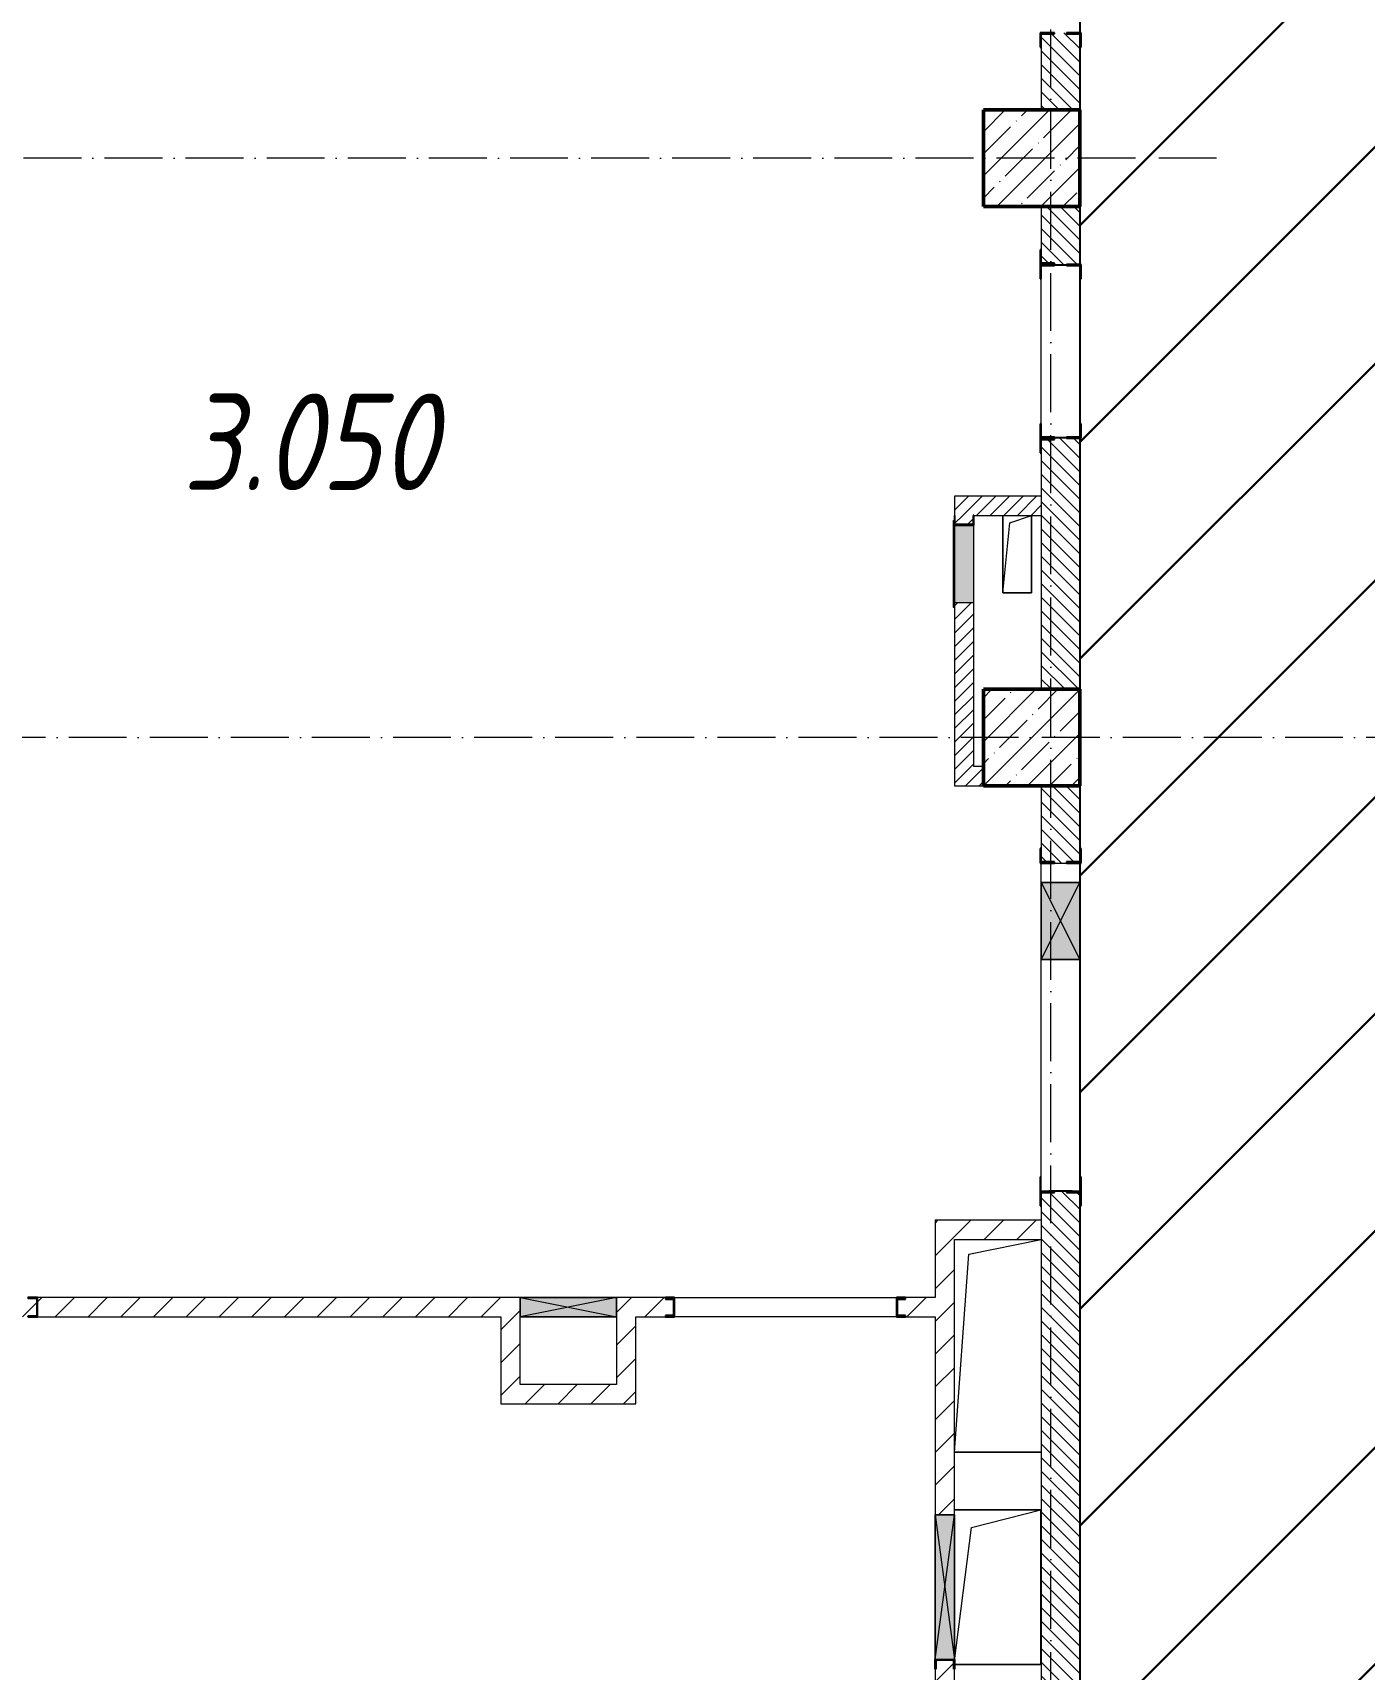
# Model space of a CAD drawing. Header units: millimetres. Extents: x 35697 to 388678, y -91946 to 171347.
# Drawn here: x 283946 to 290844, y -59207 to -50732 of the extents above; entities that cross this region are included whole.
import ezdxf

# ---------------------------------------------------------------- set-up
doc = ezdxf.new("R2010")
doc.units = ezdxf.units.MM
doc.linetypes.add('50_200_ШТРИХ_1Т_ш5_п1_п1_', pattern=[700, 500, -100, 0, -100])
for name, color, linetype, lineweight in [('2.1) ПГП окна 2.8 м', 5, 'Continuous', 30), ('A-DETL-GENF-OTLN', 7, 'Continuous', 9), ('A-FLOR-____-OTLN', 7, 'Continuous', 9), ('A-GENM-____-MCUT', 7, 'Continuous', 25), ('A-GENM-____-OTLN', 7, 'Continuous', 9), ('A-GENM-____-OTLN-1', 7, 'Continuous', 25), ('A-GLAZ-____-OTLN', 7, 'Continuous', 9), ('A-WALL-____-MCUT-3', 7, 'Continuous', 9), ('A-WALL-____-PATT-1', 7, 'Continuous', 9), ('A-WALL-FNSH-MCUT-1', 7, 'Continuous', 9), ('I-WALL-____-OTLN', 7, 'Continuous', 9), ('S-COLS-____-MCUT', 7, 'Continuous', 50), ('S-COLS-____-OTLN', 7, 'Continuous', 9), ('S-GRID-____-OTLN-1', 7, '50_200_ШТРИХ_1Т_ш5_п1_п1_', 9), ('Марки помещений', 7, 'Continuous', 9), ('стяжа', 7, 'Continuous', 30)]:
    doc.layers.add(name, color=color, linetype=linetype, lineweight=lineweight)
doc.layers.add('A-GLAZ-____-OTLN-1', color=7, linetype='Continuous', lineweight=9, true_color=0xc0c0c0)
doc.styles.add('ISOCPEUR_I_2', font='isocpeui.ttf', dxfattribs={"width": 0.85, "height": 2.3})
pattern_1 = [(45, (283770.71, -86863.46), (-84.8528, 84.8528), [])]
pattern_2 = [(135, (283770.707, -86863.456), (-35.35534, -35.35534), [])]
pattern_3 = [(45, (283770.707, -86863.456), (-35.35534, 35.35534), [])]

# ---------------------------------------------------------------- blocks, each defined once
blk = doc.blocks.new('BSC_Колонна _Прямоугольная - 500х500-V42-АР1_План отверстий 3 этажа в осях 1-64_А-ГГ')
at = {"layer": 'S-COLS-____-OTLN'}
h = blk.add_hatch(dxfattribs=at)
h.set_pattern_fill('FP_79', color=256, style=0, pattern_type=2)
h.set_pattern_definition([(45, (-5350, -32481.04), (-114.04925, 114.04925), []), (45, (-5235.95, -32481.04), (-114.04925, 114.04925), [201.613, -40.323, 3.353, -36.97])])
h.paths.add_polyline_path([(-250, -250), (250, -250), (250, 250), (-250, 250)], flags=0)
at = {"layer": 'S-COLS-____-MCUT'}
for p, q in [((250, 250), (-250, 250)), ((-250, 250), (-250, -250)), ((250, -250), (250, 250)), ((-250, -250), (250, -250))]:
    blk.add_line(p, q, dxfattribs=at)
blk = doc.blocks.new('BSC_Колонна _Прямоугольная - 500х500-V54-АР1_План отверстий 3 этажа в осях 1-64_А-ГГ')
at = {"layer": 'S-COLS-____-OTLN'}
h = blk.add_hatch(dxfattribs=at)
h.set_pattern_fill('FP_91', color=256, style=0, pattern_type=2)
h.set_pattern_definition([(45, (-5350, -35481.04), (-114.04925, 114.04925), []), (45, (-5235.95, -35481.04), (-114.04925, 114.04925), [201.613, -40.323, 3.353, -36.97])])
h.paths.add_polyline_path([(-250, -250), (250, -250), (250, 250), (-250, 250)], flags=0)
at = {"layer": 'S-COLS-____-MCUT'}
for p, q in [((250, 250), (-250, 250)), ((-250, 250), (-250, -250)), ((250, -250), (250, 250)), ((-250, -250), (250, -250))]:
    blk.add_line(p, q, dxfattribs=at)
blk = doc.blocks.new('154_Стойка_СКБ_Швеллер - СМ-2180_100-28318692-АР1_План отверстий 3 этажа в осях 1-64_А-ГГ')
at = {"layer": 'A-GENM-____-MCUT'}
for p, q in [((171, 50), (125, 50)), ((125, 50), (125, -50)), ((129.5, 42.4), (171, 42.4)), ((129.5, -42.4), (129.5, 42.4)), ((171, 42.4), (171, 50)), ((125, -50), (171, -50)), ((171, -42.4), (129.5, -42.4)), ((171, -50), (171, -42.4))]:
    blk.add_line(p, q, dxfattribs=at)
blk = doc.blocks.new('154_Фахверк_СКБ_Швеллер - Тип_100_3960-28318856-АР1_План отверстий 3 этажа в осях 1-64_А-ГГ')
at = {"layer": 'A-GENM-____-MCUT'}
for p, q in [((175, 50), (125, 50)), ((125, 50), (125, -50)), ((128, 47), (175, 47)), ((128, -47), (128, 47)), ((175, 47), (175, 50)), ((125, -50), (175, -50)), ((175, -47), (128, -47)), ((175, -50), (175, -47))]:
    blk.add_line(p, q, dxfattribs=at)
blk = doc.blocks.new('154_Стойка_СКБ_Уголок - СМ-2480_200-28447058-АР1_План отверстий 3 этажа в осях 1-64_А-ГГ')
at = {"layer": 'A-GENM-____-MCUT'}
for p, q in [((125, 156), (125, 81)), ((200, 156), (125, 156)), ((131, 81), (131, 150)), ((131, 150), (200, 150)), ((200, 150), (200, 156)), ((125, 81), (131, 81)), ((131, 19), (125, 19)), ((125, 19), (125, -56)), ((131, -50), (131, 19)), ((125, -56), (200, -56)), ((200, -50), (131, -50)), ((200, -56), (200, -50))]:
    blk.add_line(p, q, dxfattribs=at)
blk = doc.blocks.new('Стойка_Влож_Полоса боковая - Полоса-28346330-АР1_План отверстий 3 этажа в осях 1-64_А-ГГ')
at = {"layer": 'A-GENM-____-OTLN'}
for p, q in [((-5, -31), (-5, 31)), ((0, 31), (0, -31))]:
    blk.add_line(p, q, dxfattribs=at)
blk = doc.blocks.new('Стойка_Влож_Уголок - Уголок-28346305-АР1_План отверстий 3 этажа в осях 1-64_А-ГГ')
at = {"layer": 'A-GENM-____-MCUT'}
for p, q in [((75, 75), (0, 75)), ((0, 0), (6, 0)), ((6, 69), (75, 69)), ((6, 0), (6, 69)), ((75, 69), (75, 75))]:
    blk.add_line(p, q, dxfattribs=at)
blk = doc.blocks.new('Стойка_Влож_Уголок - Уголок-28346304-АР1_План отверстий 3 этажа в осях 1-64_А-ГГ')
at = {"layer": 'A-GENM-____-MCUT'}
for p, q in [((6, 0), (0, 0)), ((6, -69), (6, 0)), ((0, -75), (75, -75)), ((75, -69), (6, -69)), ((75, -75), (75, -69))]:
    blk.add_line(p, q, dxfattribs=at)
blk = doc.blocks.new('154_Стойка_СКБ_Уголок - СМ-2480_200-28346303-АР1_План отверстий 3 этажа в осях 1-64_А-ГГ')
at = {"layer": 'A-GENM-____-MCUT'}
for p, q in [((125, 156), (125, 81)), ((200, 156), (125, 156)), ((131, 81), (131, 150)), ((131, 150), (200, 150)), ((200, 150), (200, 156)), ((125, 81), (131, 81)), ((131, 19), (125, 19)), ((125, 19), (125, -56)), ((131, -50), (131, 19)), ((125, -56), (200, -56)), ((200, -50), (131, -50)), ((200, -56), (200, -50))]:
    blk.add_line(p, q, dxfattribs=at)
blk = doc.blocks.new('Стойка_Влож_Полоса боковая - Полоса-28213942-АР1_План отверстий 3 этажа в осях 1-64_А-ГГ')
at = {"layer": 'A-GENM-____-OTLN'}
for p, q in [((-5, 60), (0, 60)), ((-5, -60), (-5, 60)), ((0, 31), (0, -31)), ((0, -60), (-5, -60))]:
    blk.add_line(p, q, dxfattribs=at)
blk = doc.blocks.new('Стойка_Влож_Уголок_Опорный - Уголок-28213941-АР1_План отверстий 3 этажа в осях 1-64_А-ГГ')
at = {"layer": 'A-GENM-____-OTLN'}
for p, q in [((-212, -6), (-212, 0)), ((0, 0), (0, -6)), ((-212, -75), (-212, -6)), ((-212, -6), (-206, -6)), ((-212, -75), (-206, -75)), ((-6, -6), (0, -6)), ((-6, -75), (0, -75)), ((0, -6), (0, -75))]:
    blk.add_line(p, q, dxfattribs=at)
blk = doc.blocks.new('Фахверк_СКБ_Уголок - 200_3960-28268576-АР1_План отверстий 3 этажа в осях 1-64_А-ГГ')
at = {"layer": 'A-GENM-____-MCUT'}
for p, q in [((200, 156), (125, 156)), ((125, 156), (125, 81)), ((131, 81), (131, 150)), ((131, 150), (200, 150)), ((200, 150), (200, 156)), ((125, 81), (131, 81)), ((131, 19), (125, 19)), ((125, 19), (125, -56)), ((131, -50), (131, 19)), ((125, -56), (200, -56)), ((200, -50), (131, -50)), ((200, -56), (200, -50))]:
    blk.add_line(p, q, dxfattribs=at)
blk = doc.blocks.new('154_Фахверк_СКБ_Швеллер - Тип_100_3960-V166-АР1_План отверстий 3 этажа в осях 1-64_А-ГГ')
at = {"layer": 'A-GENM-____-MCUT'}
for p, q in [((125, 50), (175, 50)), ((128, 47), (128, -47)), ((175, 47), (128, 47)), ((175, 50), (175, 47)), ((175, -50), (125, -50)), ((128, -47), (175, -47)), ((175, -47), (175, -50))]:
    blk.add_line(p, q, dxfattribs=at)
blk = doc.blocks.new('AR_Отверстие Ниша - Лючок-32405374-АР1_План отверстий 3 этажа в осях 1-64_А-ГГ')
at = {"layer": 'A-GLAZ-____-OTLN'}
blk.add_hatch(color=256, dxfattribs=at).paths.add_polyline_path([(200, -47), (200, 50), (-200, 50), (-200, -50), (200, -50)], flags=0)
for p, q in [((200, 50), (-200, 50)), ((200, -50), (200, 50)), ((-200, -50), (200, -50))]:
    blk.add_line(p, q, dxfattribs=at)
blk = doc.blocks.new('Л_Общий_Лючок - Лючок-29684370-АР1_План отверстий 3 этажа в осях 1-64_А-ГГ')
at = {"layer": 'A-GLAZ-____-OTLN-1'}
blk.add_hatch(color=256, dxfattribs=at).paths.add_polyline_path([(-24, 6), (-24, 0), (424, 0), (424, 6), (0, 6)], flags=0)
at = {"layer": 'A-GLAZ-____-OTLN'}
for p, q in [((424, 6), (-24, 6)), ((-24, 6), (-24, 0)), ((424, 6), (424, 0))]:
    blk.add_line(p, q, dxfattribs=at)
blk = doc.blocks.new('154_Фахверк_СКБ_Швеллер - Тип_100_3960_зеркало-29769493-АР1_План отверстий 3 этажа в осях 1-64_А-ГГ')
at = {"layer": 'A-GENM-____-MCUT'}
for p, q in [((175, 50), (125, 50)), ((125, 50), (125, -50)), ((128, 47), (175, 47)), ((128, -47), (128, 47)), ((175, 47), (175, 50)), ((125, -50), (175, -50)), ((175, -47), (128, -47)), ((175, -50), (175, -47))]:
    blk.add_line(p, q, dxfattribs=at)
blk = doc.blocks.new('AR_Отверстие прямоугольное _в плите_ - AR_Отверстие прямоугольное _в плите_-30459278-АР1_План отверстий 3 этажа в осях 1-64_А-ГГ')
at = {"layer": 'A-GENM-____-OTLN'}
for p, q in [((-75, 200), (-75, -200)), ((-37.5, 162.5), (75, 200)), ((75, -200), (75, 200)), ((-75, -200), (-37.5, 162.5)), ((-75, -200), (75, -200))]:
    blk.add_line(p, q, dxfattribs=at)
blk = doc.blocks.new('AR_Отверстие прямоугольное _в плите_ - AR_Отверстие прямоугольное _в плите_-30552862-АР1_План отверстий 3 этажа в осях 1-64_А-ГГ')
at = {"layer": 'A-GENM-____-OTLN'}
for p, q in [((225, 400), (-222.7, 400)), ((-135, 310), (225, 400)), ((225, -400), (225, 400)), ((-222.7, -382), (-135, 310)), ((-222.7, -400), (225, -400))]:
    blk.add_line(p, q, dxfattribs=at)
blk = doc.blocks.new('AR_Отверстие прямоугольное _в плите_ - AR_Отверстие прямоугольное _в плите_-30552917-АР1_План отверстий 3 этажа в осях 1-64_А-ГГ')
at = {"layer": 'A-GENM-____-OTLN'}
for p, q in [((-150, 475), (225, 550)), ((-225, -550), (-150, 475)), ((-225, -550), (225, -550))]:
    blk.add_line(p, q, dxfattribs=at)
blk = doc.blocks.new('AR_Отверстие прямоугольное _в стене_ - AR_Отверстие прямоугольное _в стене__ОВ-37002441-АР1_План отверстий 3 этажа в осях 1-64_А-ГГ')
at = {"layer": 'A-GLAZ-____-OTLN'}
blk.add_hatch(color=256, dxfattribs=at).paths.add_polyline_path([(-375, -50), (375, -50), (375, 50), (-375, 50)], flags=0)
at = {"layer": 'A-DETL-GENF-OTLN'}
for p, q in [((-375, -50), (-375, 50)), ((-375, 50), (375, 50)), ((375, 50), (-375, -50)), ((-375, 50), (375, -50)), ((375, 50), (-375, 50)), ((-375, 50), (-375, -50)), ((375, 50), (375, -50)), ((375, -50), (375, 50)), ((375, -50), (-375, -50)), ((-375, -50), (375, -50))]:
    blk.add_line(p, q, dxfattribs=at)
blk = doc.blocks.new('AR_Отверстие прямоугольное _в стене__БезПР - AR_Отверстие прямоугольное _в стене__БезПР-36788828-АР1_План отверстий 3 этажа в осях 1-64_А-ГГ')
at = {"layer": 'A-GLAZ-____-OTLN'}
blk.add_hatch(color=256, dxfattribs=at).paths.add_polyline_path([(250, -50), (250, 50), (-250, 50), (-250, -50)], flags=0)
at = {"layer": 'A-DETL-GENF-OTLN'}
for p, q in [((-250, -50), (-250, 50)), ((-250, 50), (250, 50)), ((250, 50), (-250, -50)), ((-250, 50), (250, -50)), ((250, 50), (-250, 50)), ((-250, 50), (-250, -50)), ((250, 50), (250, -50)), ((250, -50), (250, 50)), ((250, -50), (-250, -50)), ((-250, -50), (250, -50))]:
    blk.add_line(p, q, dxfattribs=at)
at = {"layer": 'A-GLAZ-____-OTLN'}
blk.add_line((250, 50), (-250, 50), dxfattribs=at)
blk = doc.blocks.new('AR_Отверстие прямоугольное _в стене__БезПР - AR_Отверстие прямоугольное _в стене__БезПР-36428632-АР1_План отверстий 3 этажа в осях 1-64_А-ГГ')
at = {"layer": 'A-GLAZ-____-OTLN'}
blk.add_hatch(color=256, dxfattribs=at).paths.add_polyline_path([(-200, -100), (200, -100), (200, 100), (-200, 100)], flags=0)
at = {"layer": 'A-DETL-GENF-OTLN'}
for p, q in [((-200, -100), (-200, 100)), ((-200, 100), (200, 100)), ((200, 100), (-200, -100)), ((-200, 100), (200, -100)), ((200, 100), (-200, 100)), ((-200, 100), (-200, -100)), ((200, 100), (200, -100)), ((200, -100), (200, 100)), ((200, -100), (-200, -100)), ((-200, -100), (200, -100))]:
    blk.add_line(p, q, dxfattribs=at)
at = {"layer": 'A-GLAZ-____-OTLN'}
blk.add_line((200, 100), (-200, 100), dxfattribs=at)
blk = doc.blocks.new('3эт')
at = {"layer": 'S-GRID-____-OTLN-1', "color": 251, "ltscale": 0.6, "true_color": 0x636466}
for p, q in [((289220.7, -91346.1), (289220.7, -36982.5)), ((290079.2, -51382.4), (279101.9, -51382.4)), ((310478.4, -54382.4), (279101.9, -54382.4))]:
    blk.add_line(p, q, dxfattribs=at)

msp = doc.modelspace()

# ---------------------------------------------------------------- hatches: boundary and pattern name
at = {"layer": '2.1) ПГП окна 2.8 м'}
h = msp.add_hatch(dxfattribs=at)
h.set_pattern_fill('ANSI31', color=5, scale=250)
h.set_pattern_definition([(45, (289370.7, -39382.4), (-561.266, 561.266), [])])
h.paths.add_polyline_path([(297664.7, -55157.4), (297670.7, -54132.4), (293870.7, -54132.4), (293870.7, -54632.4), (293370.7, -54632.4), (293370.7, -56532.4), (297670.7, -56532.4), (297670.7, -56457.4), (297664.7, -56457.4), (297664.7, -56382.4), (297667.8, -55232.4), (297664.7, -55232.4)])
h.paths.add_polyline_path([(293870.7, -54132.4), (297670.7, -54132.4), (297670.7, -53832.4), (295474.9, -45482.4), (293870.7, -45482.4)])
h.paths.add_polyline_path([(298370.7, -41232.4), (298120.7, -41232.4), (298120.7, -39632.4), (297870.7, -39632.4), (297870.7, -39382.4), (293870.7, -39382.4), (293870.7, -45482.4), (295474.9, -45482.4), (297670.7, -53832.4), (298370.7, -53832.4), (298370.7, -50232.4), (297770.7, -50232.4), (297770.7, -49032.4), (298370.7, -49032.4), (298370.7, -47182.4), (297770.7, -47182.4), (297770.7, -45682.4), (298120.7, -45682.4), (298370.7, -45682.4)])
h.paths.add_polyline_path([(297670.7, -47682.4), (297770.7, -47682.4), (297770.7, -48132.4), (297670.7, -48132.4), (297670.7, -48632.4), (297670.7, -50232.4), (297670.9, -50235.4), (297767.7, -50235.4), (297767.7, -50282.4), (297770.7, -50282.4), (297770.7, -50832.4), (297770.7, -51832.4), (297670.7, -51832.4), (297670.7, -50832.4), (297670.7, -50282.4), (297670.7, -50232.4), (297670.7, -48632.4), (297670.7, -48132.4)], flags=16)
h.paths.add_polyline_path([(297670.7, -47682.4), (297720.7, -47907.4), (297670.7, -48132.4)], flags=0)
h.paths.add_polyline_path([(298120.7, -43882.4), (298120.7, -43432.4), (298120.7, -43032.4), (298320.7, -43032.4), (298320.7, -43432.4), (298320.7, -43882.4), (298320.7, -44382.4), (298326.7, -44382.4), (298326.7, -44457.4), (298326.7, -44532.4), (298320.7, -44562.4), (298320.7, -44532.4), (298251.7, -44532.4), (298189.7, -44532.4), (298120.7, -44532.4), (298120.7, -45357.4), (298120.7, -45426.4), (298189.7, -45426.4), (298251.7, -45427.4), (298251.7, -45426.4), (298320.7, -45426.4), (298320.7, -45357.4), (298326.7, -45357.4), (298326.7, -45432.4), (298326.7, -45507.4), (298320.7, -45507.4), (298320.7, -45438.4), (298251.7, -45438.4), (298217.9, -45432.4), (298189.7, -45432.4), (298114.7, -45432.4), (298114.7, -45357.4), (298120.7, -44532.4), (298114.7, -44532.4), (298114.7, -44457.4), (298114.7, -44382.4)], flags=16)
h.paths.add_polyline_path([(298114.7, -44382.4), (298189.7, -44382.4), (298251.7, -44382.4), (298320.7, -44388.4), (298251.7, -44388.4), (298189.7, -44382.4), (298189.7, -44388.4), (298120.7, -44388.4)], flags=0)
h.paths.add_polyline_path([(297670.7, -50832.4), (297770.7, -50832.4), (297770.7, -51832.4), (297670.7, -51832.4)], flags=0)
h.paths.add_polyline_path([(293340.4, -45482.4), (293340.4, -54132.4), (293870.7, -54132.4), (293870.7, -45482.4)])
h.paths.add_polyline_path([(293340.4, -45482.4), (289370.7, -45482.4), (289370.7, -77332.4), (293340.4, -77332.4), (293340.4, -67982.4), (292870.7, -67982.4), (292870.7, -67782.4), (293340.4, -67782.4), (293340.4, -63832.4), (292870.7, -63832.4), (292870.7, -62882.4), (292670.7, -62882.4), (292670.7, -62632.4), (292870.7, -62632.4), (292870.7, -61932.7), (293340.4, -61932.7), (293340.4, -61232.4), (292870.7, -61232.4), (292870.7, -60632.4), (293340.4, -60632.4)])
h.paths.add_polyline_path([(292670.7, -60632.4), (292770.7, -60632.4), (292770.7, -61232.4), (292770.7, -61982.4), (292770.7, -62582.4), (292670.7, -62582.4), (292670.7, -61982.4), (292670.7, -61232.4)], flags=16)
h.paths.add_polyline_path([(292670.7, -60632.4), (292770.7, -60632.4), (292770.7, -61232.4), (292670.7, -61232.4)], flags=0)
h.paths.add_polyline_path([(292670.7, -61982.4), (292770.7, -61982.4), (292770.7, -62582.4), (292670.7, -62582.4)], flags=0)
h.paths.add_polyline_path([(292670.7, -63032.4), (292770.7, -63032.4), (292770.7, -63632.4), (292670.7, -63632.4)], flags=16)
h.paths.add_polyline_path([(292770.7, -66532.4), (292773.7, -66532.4), (292773.7, -66579.4), (292867.7, -66579.4), (292867.7, -66532.4), (292870.7, -66532.4), (292870.7, -66582.4), (292870.7, -67682.4), (292770.7, -67682.4), (292770.7, -68097.4), (292870.7, -68097.4), (292870.7, -68247.4), (292770.7, -68247.4), (292770.7, -68586.4), (292778.3, -68586.4), (292778.3, -68627.9), (292863.1, -68627.9), (292863.1, -68586.4), (292870.7, -68586.4), (292870.7, -68632.4), (292870.7, -69332.4), (292870.7, -69378.4), (292863.1, -69378.4), (292863.1, -69336.9), (292778.3, -69336.9), (292778.3, -69378.4), (292770.7, -69632.4), (292770.7, -69378.4), (292770.7, -69332.4), (292770.7, -68632.4), (292770.7, -68586.4), (292770.7, -68247.4), (292770.7, -68097.4), (292770.7, -67682.4), (292770.7, -66582.4)], flags=16)
h.paths.add_polyline_path([(292770.7, -66582.4), (292870.7, -66582.4), (292870.7, -67682.4), (292770.7, -67682.4)], flags=0)
h.paths.add_polyline_path([(293949.8, -53466.1), (295539.5, -53466.1), (295539.5, -52266.1), (293949.8, -52266.1)], flags=24)
h = msp.add_hatch(dxfattribs=at)
h.set_pattern_fill('ANSI31', color=5, scale=250)
h.paths.add_polyline_path([(302800.7, -42418.4), (302800.7, -42422.4), (302820.7, -42782.4), (302820.7, -42422.4), (302817.7, -42418.4)])
h.paths.add_polyline_path([(301622.2, -42036.4), (301622.2, -42066.4), (301632.2, -42066.4), (301830.7, -42036.4)])
h.paths.add_polyline_path([(302182.7, -41582.4), (302182.7, -42382.4), (302150.7, -42382.4), (302150.7, -41582.4)])
h.paths.add_polyline_path([(302502.7, -41542.4), (302502.7, -41546.4), (302520.7, -41546.4), (302520.7, -41542.4)])
h.paths.add_polyline_path([(302480.7, -41546.4), (302474.7, -41546.4), (302474.7, -41574.4), (302480.7, -41574.4)])
h.paths.add_polyline_path([(302630.7, -42390.4), (302502.7, -42390.4), (302480.7, -42412.4), (302480.7, -42422.4), (302520.7, -42422.4)])
h.paths.add_polyline_path([(302355, -41574.4), (302470.7, -41574.4), (302480.7, -41582.4), (302470.7, -41582.4)])
h.paths.add_polyline_path([(293870.7, -48132.4), (293870.7, -48632.4), (293370.7, -48632.4), (293370.7, -48132.4)])
h.paths.add_polyline_path([(302790.7, -41582.4), (302800.7, -41582.4), (302800.7, -41574.4), (302790.7, -41574.4)])
h.paths.add_polyline_path([(302634.7, -41582.4), (302634.7, -42382.4), (302630.7, -42422.4), (302630.7, -42382.4)])
h.paths.add_polyline_path([(303114.7, -41582.4), (303120.7, -41582.4), (303120.7, -41574.4), (303114.7, -41574.4)], flags=17)
h.paths.add_polyline_path([(303110.7, -42382.4), (303110.7, -41582.4), (303111.9, -41542.4), (303110.7, -41542.4), (303110.7, -42382.4), (303120.7, -42782.4), (303120.7, -42422.4), (303120.2, -42382.4)])
h.paths.add_polyline_path([(289370.7, -52826.4), (289376.7, -52832.4), (289376.7, -52757.4), (289370.7, -52757.4)])
h.paths.add_polyline_path([(293870.7, -54132.4), (293870.7, -54632.4), (293370.7, -54632.4), (293370.7, -54132.4)])
h.paths.add_polyline_path([(297670.7, -56388.4), (297664.7, -56382.4), (297664.7, -56457.4), (297670.7, -56457.4)])
h.paths.add_polyline_path([(289170.7, -70507.4), (289164.7, -70507.4), (288670.7, -70532.4), (289170.7, -70532.4)])
h.paths.add_polyline_path([(298213.1, -58336.4), (298213.1, -58377.9), (298220.7, -58382.4), (298220.7, -58336.4)])
h.paths.add_polyline_path([(298220.7, -63632.4), (298220.7, -63832.4), (298220.7, -64332.4), (297520.7, -64332.4), (297520.7, -63832.4), (297520.7, -63632.4), (297670.7, -63632.4), (298070.7, -63632.4)])
h.paths.add_polyline_path([(298208.2, -63644.9), (298208.2, -63832.4), (297533.2, -63832.4), (297533.2, -63644.9), (297670.7, -63644.9), (297670.7, -63707.4), (298070.7, -63707.4), (298070.7, -63644.9)], flags=16)
h.paths.add_polyline_path([(307020.7, -60632.4), (307020.7, -60732.4), (306820.7, -60732.4), (306820.7, -60661)])
h.paths.add_polyline_path([(298220.7, -69132.4), (298220.7, -69632.4), (297520.7, -69632.4), (297520.7, -69132.4)])
h.paths.add_polyline_path([(298220.7, -72432.4), (298220.7, -72932.4), (297520.7, -72932.4), (297520.7, -72432.4)])
h.paths.add_polyline_path([(293949.8, -53466.1), (295539.5, -53466.1), (295539.5, -52266.1), (293949.8, -52266.1)], flags=9)
h.paths.add_polyline_path([(294786, -59655.5), (296375.7, -59655.5), (296375.7, -58455.5), (294786, -58455.5)], flags=9)
h.paths.add_polyline_path([(301150.5, -66260.4), (302808.8, -66260.4), (302808.8, -65060.4), (301150.5, -65060.4)], flags=9)
at = {"layer": 'A-WALL-____-PATT-1'}
h = msp.add_hatch(dxfattribs=at)
h.set_pattern_fill('FP_6', color=256, style=0, pattern_type=2)
h.set_pattern_definition(pattern_2)
h.paths.add_polyline_path([(289330.7, -51132.4), (289370.7, -51132.4), (289370.7, -50738.4), (289301.7, -50738.4), (289301.7, -50732.4), (289239.7, -50732.4), (289239.7, -50738.4), (289170.7, -50738.4), (289170.7, -51132.4), (289210.7, -51132.4)], flags=0)
h.paths.add_polyline_path([(289239.7, -48932.4), (289301.7, -48932.4), (289301.7, -48926.4), (289370.7, -48926.4), (289370.7, -48632.4), (289170.7, -48632.4), (289170.7, -48926.4), (289239.7, -48926.4)], flags=0)
h = msp.add_hatch(dxfattribs=at)
h.set_pattern_fill('FP_6', color=256, style=0, pattern_type=2)
h.set_pattern_definition(pattern_2)
h.paths.add_polyline_path([(289370.7, -54132.4), (289370.7, -52832.4), (289170.7, -52832.4), (289170.7, -54132.4)], flags=0)
h.paths.add_polyline_path([(289210.7, -51932.4), (289370.7, -51932.4), (289370.7, -51632.4), (289170.7, -51632.4), (289170.7, -51932.4)], flags=0)
h = msp.add_hatch(dxfattribs=at)
h.set_pattern_fill('FP_5', color=256, style=0, pattern_type=2)
h.set_pattern_definition(pattern_3)
h.paths.add_polyline_path([(289170.7, -53232.4), (289170.7, -53132.4), (288720.7, -53132.4), (288720.7, -53232.4), (289059.4, -53232.4)], flags=0)
h = msp.add_hatch(dxfattribs=at)
h.set_pattern_fill('FP_5', color=256, style=0, pattern_type=2)
h.set_pattern_definition(pattern_3)
h.paths.add_polyline_path([(288720.7, -54532.4), (288820.7, -54532.4), (288820.7, -53682.4), (288720.7, -53682.4)], flags=0)
h.paths.add_polyline_path([(288817.7, -53279.4), (288817.7, -53232.4), (288723.7, -53232.4), (288723.7, -53279.4)], flags=0)
h = msp.add_hatch(dxfattribs=at)
h.set_pattern_fill('FP_5', color=256, style=0, pattern_type=2)
h.set_pattern_definition(pattern_3)
h.paths.add_polyline_path([(288720.7, -54632.4), (288870.7, -54632.4), (288870.7, -54532.4), (288720.7, -54532.4)], flags=0)
h = msp.add_hatch(dxfattribs=at)
h.set_pattern_fill('FP_6', color=256, style=0, pattern_type=2)
h.set_pattern_definition(pattern_2)
h.paths.add_polyline_path([(289370.7, -60132.4), (289370.7, -56738.4), (289301.7, -56738.4), (289301.7, -56732.4), (289239.7, -56732.4), (289239.7, -56738.4), (289170.7, -56738.4), (289170.7, -60132.4)], flags=0)
h.paths.add_polyline_path([(289301.7, -55032.4), (289301.7, -55026.4), (289370.7, -55026.4), (289370.7, -54632.4), (289170.7, -54632.4), (289170.7, -55026.4), (289239.7, -55026.4), (289239.7, -55032.4)], flags=0)
h = msp.add_hatch(dxfattribs=at)
h.set_pattern_fill('FP_4', color=256, style=0, pattern_type=2)
h.set_pattern_definition(pattern_1)
h.paths.add_polyline_path([(289170.7, -56982.4), (289170.7, -56882.4), (288620.7, -56882.4), (288620.7, -56982.4), (289059.4, -56982.4)], flags=0)
h = msp.add_hatch(dxfattribs=at)
h.set_pattern_fill('FP_4', color=256, style=0, pattern_type=2)
h.set_pattern_definition(pattern_1)
h.paths.add_polyline_path([(288620.7, -60882.4), (288720.7, -60882.4), (288720.7, -59632.4), (288620.7, -59632.4)], flags=0)
h.paths.add_polyline_path([(288623.7, -59282.4), (288720.7, -59282.4), (288720.7, -59207.4), (288717.7, -59207.4), (288717.7, -59160.4), (288623.7, -59160.4), (288623.6, -59207.4), (288620.7, -59207.4), (288620.7, -59282.4)], flags=0)
h.paths.add_polyline_path([(288720.7, -58407.4), (288720.7, -56982.4), (288620.7, -56982.4), (288620.7, -58407.4)], flags=0)
h = msp.add_hatch(dxfattribs=at)
h.set_pattern_fill('FP_4', color=256, style=0, pattern_type=2)
h.set_pattern_definition(pattern_1)
h.paths.add_polyline_path([(288620.7, -57382.4), (288620.7, -57282.4), (288466.7, -57282.4), (288466.7, -57290), (288425.2, -57290), (288425.2, -57374.8), (288466.7, -57374.8), (288466.7, -57382.4), (288479.9, -57382.4)], flags=0)
h.paths.add_polyline_path([(287224.7, -57382.4), (287224.7, -57374.8), (287266.2, -57374.8), (287266.2, -57290), (287224.7, -57290), (287224.7, -57282.4), (286970.7, -57282.4), (286970.7, -57382.4), (287070.7, -57382.4)], flags=0)
h.paths.add_polyline_path([(286470.7, -57382.4), (286470.7, -57282.4), (283970.7, -57282.4), (283970.7, -57382.4), (286370.7, -57382.4)], flags=0)
h.paths.add_polyline_path([(283920.7, -57382.4), (283920.7, -57379.4), (283967.7, -57379.4), (283967.7, -57285.4), (283920.7, -57285.4), (283920.7, -57282.4), (281570.7, -57282.4), (281570.7, -57382.4), (283757, -57382.4)], flags=0)
h = msp.add_hatch(dxfattribs=at)
h.set_pattern_fill('FP_4', color=256, style=0, pattern_type=2)
h.set_pattern_definition(pattern_1)
h.paths.add_polyline_path([(286470.7, -57832.4), (286470.7, -57382.4), (286370.7, -57382.4), (286370.7, -57832.4)], flags=0)
h = msp.add_hatch(dxfattribs=at)
h.set_pattern_fill('FP_4', color=256, style=0, pattern_type=2)
h.set_pattern_definition(pattern_1)
h.paths.add_polyline_path([(287070.7, -57832.4), (287070.7, -57382.4), (286970.7, -57382.4), (286970.7, -57832.4)], flags=0)
h = msp.add_hatch(dxfattribs=at)
h.set_pattern_fill('FP_4', color=256, style=0, pattern_type=2)
h.set_pattern_definition(pattern_1)
h.paths.add_polyline_path([(286970.7, -57832.4), (286970.7, -57732.4), (286470.7, -57732.4), (286470.7, -57832.4)], flags=0)

# ---------------------------------------------------------------- linework, layer by layer
msp.add_lwpolyline([(289370.7, -77332.4), (293340.4, -77332.4), (293340.4, -45482.4), (289370.7, -45482.4)], close=True)
at = {"layer": 'A-FLOR-____-OTLN'}
for p, q in [((288970.7, -53632.4), (288970.7, -53232.4)), ((289120.7, -53232.4), (289120.7, -53632.4)), ((289120.7, -53632.4), (288970.7, -53632.4)), ((289170.7, -58082.4), (288720.7, -58082.4)), ((288720.7, -58382.4), (289168.4, -58382.4)), ((289168.4, -58382.4), (289168.4, -59182.4)), ((289168.4, -59182.4), (288720.7, -59182.4))]:
    msp.add_line(p, q, dxfattribs=at)
at = {"layer": 'A-WALL-____-MCUT-3'}
for p, q in [((289170.7, -50807.4), (289170.7, -51132.4)), ((289370.7, -51132.4), (289370.7, -50807.4)), ((289170.7, -51632.4), (289170.7, -51932.4)), ((289370.7, -51932.4), (289370.7, -51632.4)), ((289170.7, -52832.4), (289170.7, -54132.4)), ((289370.7, -54132.4), (289370.7, -52832.4)), ((289170.7, -54632.4), (289170.7, -54957.4)), ((289370.7, -54957.4), (289370.7, -54632.4)), ((289239.7, -55032.4), (289301.7, -55032.4)), ((289170.7, -56807.4), (289170.7, -60132.4)), ((289370.7, -60132.4), (289370.7, -56807.4))]:
    msp.add_line(p, q, dxfattribs=at)
at = {"layer": 'A-WALL-FNSH-MCUT-1'}
for p, q in [((289170.7, -53132.4), (288720.7, -53132.4)), ((288720.7, -53132.4), (288720.7, -53232.4)), ((288820.7, -53232.4), (289170.7, -53232.4)), ((288720.7, -53682.4), (288720.7, -54632.4)), ((288820.7, -54532.4), (288820.7, -53682.4)), ((288870.7, -54532.4), (288820.7, -54532.4)), ((288720.7, -54632.4), (288870.7, -54632.4)), ((288620.7, -56882.4), (288620.7, -57282.4)), ((289170.7, -56882.4), (288620.7, -56882.4)), ((288720.7, -58407.4), (288720.7, -56982.4)), ((288720.7, -56982.4), (289170.7, -56982.4)), ((286470.7, -57282.4), (283970.7, -57282.4)), ((287224.7, -57282.4), (286970.7, -57282.4)), ((288620.7, -57282.4), (288466.7, -57282.4)), ((283970.7, -57382.4), (286370.7, -57382.4)), ((286370.7, -57382.4), (286370.7, -57832.4)), ((286470.7, -57732.4), (286470.7, -57382.4)), ((286970.7, -57382.4), (286970.7, -57732.4)), ((287070.7, -57382.4), (287224.7, -57382.4)), ((287070.7, -57832.4), (287070.7, -57382.4)), ((288466.7, -57382.4), (288620.7, -57382.4)), ((288620.7, -57382.4), (288620.7, -58407.4)), ((286970.7, -57732.4), (286470.7, -57732.4)), ((286370.7, -57832.4), (287070.7, -57832.4)), ((288620.7, -59207.4), (288620.7, -59282.4)), ((288720.7, -59282.4), (288720.7, -59207.4))]:
    msp.add_line(p, q, dxfattribs=at)
at = {"layer": 'I-WALL-____-OTLN'}
for p, q in [((289170.7, -52757.4), (289170.7, -52007.4)), ((289170.7, -55132.4), (289170.7, -55032.4)), ((289370.7, -55032.4), (289370.7, -55132.4)), ((289170.7, -56732.4), (289170.7, -55532.4)), ((289370.7, -55532.4), (289370.7, -56732.4)), ((287270.7, -57282.4), (288420.7, -57282.4)), ((288420.7, -57382.4), (287270.7, -57382.4))]:
    msp.add_line(p, q, dxfattribs=at)

# ---------------------------------------------------------------- block references
at = {"layer": 'A-GENM-____-OTLN'}
for name, p, rotation in [('Стойка_Влож_Уголок - Уголок-28346305-АР1_План отверстий 3 этажа в осях 1-64_А-ГГ', (289239.7, -51932.4), 89.99999999999991), ('Стойка_Влож_Полоса боковая - Полоса-28346330-АР1_План отверстий 3 этажа в осях 1-64_А-ГГ', (289270.7, -51932.4), 89.99999999999991), ('Стойка_Влож_Уголок - Уголок-28346304-АР1_План отверстий 3 этажа в осях 1-64_А-ГГ', (289239.7, -52832.4), 270.0000000000002), ('Стойка_Влож_Полоса боковая - Полоса-28346330-АР1_План отверстий 3 этажа в осях 1-64_А-ГГ', (289270.7, -52832.4), 269.9999999999999), ('Стойка_Влож_Уголок_Опорный - Уголок-28213941-АР1_План отверстий 3 этажа в осях 1-64_А-ГГ', (289164.7, -56732.4), 180), ('Стойка_Влож_Полоса боковая - Полоса-28213942-АР1_План отверстий 3 этажа в осях 1-64_А-ГГ', (289270.7, -56732.4), 269.9999999999999)]:
    msp.add_blockref(name, p, dxfattribs=dict(at, rotation=rotation))
for name, p in [('AR_Отверстие прямоугольное _в плите_ - AR_Отверстие прямоугольное _в плите_-30459278-АР1_План отверстий 3 этажа в осях 1-64_А-ГГ', (289045.7, -53432.4)), ('AR_Отверстие прямоугольное _в плите_ - AR_Отверстие прямоугольное _в плите_-30552917-АР1_План отверстий 3 этажа в осях 1-64_А-ГГ', (288945.7, -57532.4)), ('AR_Отверстие прямоугольное _в плите_ - AR_Отверстие прямоугольное _в плите_-30552862-АР1_План отверстий 3 этажа в осях 1-64_А-ГГ', (288943.4, -58782.4))]:
    msp.add_blockref(name, p, dxfattribs=at)
at = {"layer": 'A-GENM-____-OTLN-1'}
for name, p, rotation in [('154_Стойка_СКБ_Уголок - СМ-2480_200-28346303-АР1_План отверстий 3 этажа в осях 1-64_А-ГГ', (289220.7, -50607.4), 269.9999999999999), ('154_Стойка_СКБ_Уголок - СМ-2480_200-28447058-АР1_План отверстий 3 этажа в осях 1-64_А-ГГ', (289220.7, -51807.4), 269.9999999999999), ('154_Стойка_СКБ_Уголок - СМ-2480_200-28447058-АР1_План отверстий 3 этажа в осях 1-64_А-ГГ', (289320.7, -52957.4), 89.99999999999991), ('154_Фахверк_СКБ_Швеллер - Тип_100_3960_зеркало-29769493-АР1_План отверстий 3 этажа в осях 1-64_А-ГГ', (288770.7, -53407.4), 89.99999999999993), ('Фахверк_СКБ_Уголок - 200_3960-28268576-АР1_План отверстий 3 этажа в осях 1-64_А-ГГ', (289320.7, -55157.4), 89.99999999999991), ('154_Стойка_СКБ_Уголок - СМ-2480_200-28346303-АР1_План отверстий 3 этажа в осях 1-64_А-ГГ', (289220.7, -56607.4), 269.9999999999999), ('154_Фахверк_СКБ_Швеллер - Тип_100_3960-28318856-АР1_План отверстий 3 этажа в осях 1-64_А-ГГ', (284095.7, -57332.4), 180), ('154_Стойка_СКБ_Швеллер - СМ-2180_100-28318692-АР1_План отверстий 3 этажа в осях 1-64_А-ГГ', (287395.7, -57332.4), 180), ('154_Фахверк_СКБ_Швеллер - Тип_100_3960-V166-АР1_План отверстий 3 этажа в осях 1-64_А-ГГ', (288670.7, -59032.4), 269.9999999999999)]:
    msp.add_blockref(name, p, dxfattribs=dict(at, rotation=rotation))
msp.add_blockref('154_Стойка_СКБ_Швеллер - СМ-2180_100-28318692-АР1_План отверстий 3 этажа в осях 1-64_А-ГГ', (288295.7, -57332.4), dxfattribs=at)
at = {"layer": 'A-GLAZ-____-OTLN'}
for name, p, rotation in [('Л_Общий_Лючок - Лючок-29684370-АР1_План отверстий 3 этажа в осях 1-64_А-ГГ', (288720.7, -53682.4), 89.99999999999991), ('AR_Отверстие Ниша - Лючок-32405374-АР1_План отверстий 3 этажа в осях 1-64_А-ГГ', (288770.7, -53482.4), 269.9999999999999), ('AR_Отверстие прямоугольное _в стене__БезПР - AR_Отверстие прямоугольное _в стене__БезПР-36428632-АР1_План отверстий 3 этажа в осях 1-64_А-ГГ', (289270.7, -55332.4), 89.99999999999991), ('AR_Отверстие прямоугольное _в стене_ - AR_Отверстие прямоугольное _в стене__ОВ-37002441-АР1_План отверстий 3 этажа в осях 1-64_А-ГГ', (288670.7, -58782.4), 89.99999999999991)]:
    msp.add_blockref(name, p, dxfattribs=dict(at, rotation=rotation))
msp.add_blockref('AR_Отверстие прямоугольное _в стене__БезПР - AR_Отверстие прямоугольное _в стене__БезПР-36788828-АР1_План отверстий 3 этажа в осях 1-64_А-ГГ', (286720.7, -57332.4), dxfattribs=at)
at = {"layer": 'S-COLS-____-OTLN'}
for name, p in [('BSC_Колонна _Прямоугольная - 500х500-V54-АР1_План отверстий 3 этажа в осях 1-64_А-ГГ', (289120.7, -51382.4)), ('BSC_Колонна _Прямоугольная - 500х500-V42-АР1_План отверстий 3 этажа в осях 1-64_А-ГГ', (289120.7, -54382.4))]:
    msp.add_blockref(name, p, dxfattribs=at)
at = {"layer": 'стяжа'}
msp.add_blockref('3эт', (0, 0), dxfattribs=at)

# ---------------------------------------------------------------- texts
at = {"layer": 'Марки помещений', "insert": (284721.9, -52601), "char_height": 500, "width": 785.654, "attachment_point": 1, "style": 'ISOCPEUR_I_2'}
msp.add_mtext('3.050', dxfattribs=at)

doc.saveas('drawing.dxf')
